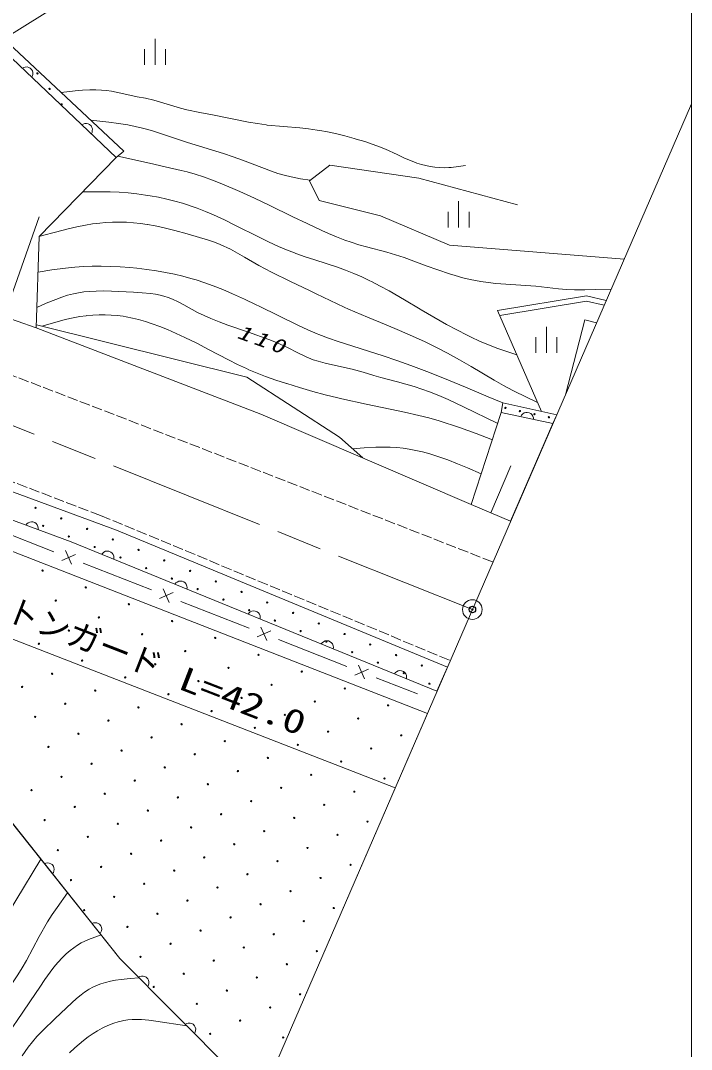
# Model space of a CAD drawing. Units: millimetres, scale not verified. Extents: x -71087 to 568913, y -90349 to 269651.
# Drawn here: x 416752 to 467913, y 128351 to 206857 of the extents above; entities that cross this region are included whole.
import ezdxf
from ezdxf.enums import TextEntityAlignment as Align

# ---------------------------------------------------------------- set-up
doc = ezdxf.new("R2010")
doc.units = ezdxf.units.MM
doc.header["$LTSCALE"] = 1000
doc.header["$PDMODE"] = 32
doc.header["$PDSIZE"] = 500
doc.linetypes.add('CHAIN', pattern=[18.5, 12, -1.5, 3.5, -1.5])
doc.linetypes.add('USER1', pattern=[1, 0.8, -0.2])
for name, color, linetype, lineweight in [('M-BGD', 7, 'Continuous', 13), ('M-BMK-LINE', 2, 'CHAIN', 13), ('M-BMK-SRVR', 3, 'Continuous', 13), ('M-STR-TXT', 7, 'Continuous', 13), ('M-TTL-BAND', 7, 'Continuous', 13)]:
    doc.layers.add(name, color=color, linetype=linetype, lineweight=lineweight)
doc.layers.add('M-OTRS', color=6, linetype='Continuous')
doc.styles.add('ＭＳ ゴシック', font='')
doc.styles.get('ＭＳ ゴシック').set_extended_font_data('MS Gothic')

# ---------------------------------------------------------------- blocks, each defined once
blk = doc.blocks.new('BUHIN1')
at = {"color": 3, "linetype": 'Continuous', "lineweight": 13}
for radius in [750, 22.5]:
    blk.add_circle((0, 0), radius, dxfattribs=at)
blk = doc.blocks.new('BUHIN10')
at = {"color": 6, "linetype": 'Continuous', "lineweight": 13}
for radius in [50, 1.5]:
    blk.add_circle((0, 0), radius, dxfattribs=at)
blk = doc.blocks.new('BUHIN2')
at = {"color": 7, "linetype": 'Continuous', "lineweight": 13}
blk.add_lwpolyline([(0, 500), (115, 460), (212, 400), (322, 305), (382, 195), (418, 78), (418, -78), (382, -195), (322, -305), (212, -402), (115, -462), (0, -500)], dxfattribs=at)
blk = doc.blocks.new('BUHIN4')
at = {"color": 7, "linetype": 'Continuous', "lineweight": 13}
for p, q in [((400, 400), (-400, -400)), ((-400, 400), (400, -400))]:
    blk.add_line(p, q, dxfattribs=at)
blk = doc.blocks.new('BUHIN7')
at = {"color": 7, "linetype": 'Continuous', "lineweight": 13}
for p, q in [((0, 1000), (0, -1000)), ((-800, 205), (-800, -995)), ((800, 205), (800, -995))]:
    blk.add_line(p, q, dxfattribs=at)

msp = doc.modelspace()

# ---------------------------------------------------------------- linework, layer by layer
at = {"layer": 'M-BGD'}
for p, q in [((415029, 205883), (424637, 196903)), ((424053, 196409), (414984, 205030)), ((414984, 205030), (424053, 196409)), ((424053, 196409), (418176, 190376)), ((424637, 196903), (424053, 196409)), ((438791, 194635), (440343, 195825)), ((440343, 195825), (447114, 194834)), ((447114, 194834), (454645, 192786)), ((439518, 193116), (438791, 194635)), ((444208, 191960), (439518, 193116)), ((417950, 183418), (393347, 192027)), ((415500, 184276), (418160, 191879)), ((449459, 189714), (444208, 191960)), ((418176, 190376), (417950, 183418)), ((462777, 188640), (449459, 189714)), ((459922, 185845), (453126, 184738)), ((453291, 184360), (459910, 185438)), ((459910, 185438), (461259, 185134)), ((461421, 185508), (459922, 185845)), ((456473, 177030), (453126, 184738)), ((459780, 184015), (458303, 178306)), ((460676, 183786), (459780, 184015)), ((417950, 183418), (435070, 176827)), ((434014, 179645), (417957, 183644)), ((441067, 175058), (434014, 179645)), ((453414, 176960), (453519, 177678)), ((453519, 177678), (457640, 176774)), ((435070, 176827), (451120, 169923)), ((451120, 169923), (453414, 176960)), ((457354, 176113), (453414, 176960)), ((453414, 176960), (457354, 176113)), ((457640, 176774), (457354, 176113)), ((402459, 175966), (424062, 167966)), ((457354, 176113), (454126, 168657)), ((442844, 173483), (441067, 175058)), ((420609, 167085), (402706, 173675)), ((452623, 169290), (454137, 172884)), ((447776, 153991), (403168, 171401)), ((454126, 168657), (451120, 169923)), ((414077, 168373), (419292, 166332)), ((424062, 167966), (449308, 157529)), ((448510, 155687), (420609, 167085)), ((421527, 165457), (426741, 163415)), ((428976, 162540), (434191, 160499)), ((436426, 159624), (441640, 157582)), ((449308, 157529), (448510, 155687)), ((443875, 156707), (447021, 155475)), ((435025, 124539), (447776, 153991)), ((424313, 135298), (413440, 148969)), ((413440, 148969), (424313, 135298)), ((435025, 124539), (424313, 135298)), ((424313, 135298), (435025, 124539))]:
    msp.add_line(p, q, dxfattribs=at)
at = {"layer": 'M-BGD', "linetype": 'USER1'}
for p, q in [((402488, 176878), (422851, 169096)), ((422851, 169096), (449524, 158028))]:
    msp.add_line(p, q, dxfattribs=at)
at = {"layer": 'M-BGD'}
for points in [[(450684, 195801), (450144, 195716), (449602, 195652), (449413, 195638), (449063, 195627), (448701, 195637), (448351, 195666), (447992, 195716), (447328, 195866), (446967, 195981), (446604, 196118), (446036, 196364), (445465, 196634), (444592, 197039), (444120, 197233), (443642, 197407), (442996, 197617), (442335, 197810), (442181, 197853), (441479, 198051), (440761, 198233), (440166, 198364), (439567, 198475), (439380, 198505), (438716, 198591), (438040, 198660), (436793, 198763), (435550, 198886), (435471, 198895), (434809, 198993), (434141, 199112), (431399, 199677), (430416, 199853), (429429, 200050), (428955, 200166), (426903, 200785), (426281, 200926), (425654, 201047), (424851, 201208), (423678, 201469), (423305, 201523), (422920, 201558), (422483, 201576), (422044, 201573), (421483, 201545), (420919, 201498), (419850, 201377)], [(438834, 194668), (438105, 194789), (437381, 194929), (436860, 195055), (436382, 195196), (435900, 195358), (433686, 196213), (432960, 196467), (432227, 196702), (429483, 197543), (428111, 198015), (426725, 198472), (426052, 198658), (425500, 198786), (424933, 198896), (424214, 199012), (423490, 199108), (422115, 199260)], [(424176, 196513), (426577, 195964), (427791, 195706), (428999, 195428), (429444, 195312), (430068, 195131), (430695, 194927), (431392, 194678), (432092, 194406), (433484, 193814), (434593, 193309), (435703, 192783), (437523, 191892), (438610, 191363), (439715, 190849), (440227, 190621), (440842, 190356), (441473, 190106), (441953, 189937), (442545, 189757), (443143, 189595), (444690, 189188), (445348, 188986), (446000, 188766), (447687, 188145), (448571, 187828), (449462, 187530), (449902, 187396), (450470, 187237), (451043, 187098), (451857, 186940), (452420, 186861), (452996, 186801), (456059, 186582), (457785, 186386), (458383, 186343), (458991, 186320), (459781, 186314), (460572, 186328), (461795, 186371)], [(421494, 193782), (422503, 193793), (423511, 193783), (423580, 193781), (424269, 193751), (424956, 193701), (425623, 193632), (426287, 193544), (426643, 193488), (427273, 193373), (427910, 193237), (428512, 193088), (429109, 192920), (430226, 192543), (430848, 192297), (431462, 192033), (432305, 191642), (433148, 191229), (434884, 190361), (435649, 189986), (436420, 189630), (437026, 189371), (437639, 189131), (437751, 189090), (438467, 188838), (439199, 188602), (440911, 188048), (441538, 187816), (442158, 187566), (442771, 187298), (443383, 187007), (443517, 186940), (444184, 186599), (444850, 186235), (446043, 185542), (447236, 184826), (447296, 184790), (448261, 184222), (449236, 183673), (450019, 183252), (450820, 182845), (451107, 182705), (451758, 182402), (452426, 182113), (453160, 181826), (454602, 181341)], [(456173, 177723), (455276, 178144), (454389, 178582), (454292, 178633), (453572, 179023), (452862, 179431), (451115, 180465), (450221, 180976), (449317, 181470), (448466, 181912), (447606, 182336), (446636, 182787), (445648, 183219), (444642, 183638), (443207, 184223), (441771, 184831), (441424, 184985), (440359, 185486), (439303, 186004), (438793, 186256), (437341, 186946), (435896, 187655), (434917, 188178), (433841, 188800), (432749, 189409), (431985, 189774), (431541, 189950), (431080, 190111), (429444, 190589), (428518, 190841), (427588, 191073), (427013, 191198), (426434, 191302), (426415, 191305), (425889, 191378), (425361, 191431), (424830, 191464), (424299, 191476), (423767, 191469), (423237, 191441), (422799, 191403), (422244, 191335), (421692, 191246), (421046, 191120), (420393, 190972), (419413, 190721), (418427, 190447), (418176, 190376)], [(418088, 187670), (419136, 187829), (420186, 187967), (420901, 188039), (421558, 188085), (422217, 188110), (422906, 188116), (423606, 188102), (424346, 188066), (425086, 188011), (425625, 187958), (426372, 187869), (427116, 187760), (427797, 187641), (428484, 187501), (429116, 187351), (429743, 187182), (430145, 187062), (430799, 186847), (431447, 186613), (432181, 186324), (432908, 186017), (433820, 185606), (434724, 185176), (434950, 185067), (436446, 184318), (437947, 183588), (438656, 183267), (439381, 182961), (439510, 182909), (440236, 182632), (440970, 182375), (444397, 181280), (445449, 180924), (446503, 180546), (447728, 180083), (448955, 179598), (450684, 178886), (452416, 178151), (453519, 177678)], [(418000, 184975), (418711, 185288), (419436, 185585), (419885, 185749), (420338, 185892), (420777, 186006), (421173, 186086), (421583, 186147), (422045, 186194), (422512, 186221), (423092, 186231), (423685, 186221), (425366, 186135), (426014, 186094), (426664, 186034), (427038, 185980), (427406, 185906), (427682, 185834), (428010, 185723), (428331, 185592), (428773, 185384), (429209, 185156), (430255, 184591), (430753, 184349), (431257, 184125), (431907, 183863), (432564, 183620), (434135, 183081), (435696, 182524), (436261, 182298), (436827, 182049), (437160, 181889), (437843, 181531), (438540, 181187), (438704, 181117), (439076, 180978), (439454, 180857), (439984, 180716), (440530, 180592), (442049, 180259), (442868, 180029), (443690, 179778), (444237, 179616), (445500, 179284), (446757, 178933), (446767, 178930), (447355, 178736), (447946, 178519), (448651, 178237), (449350, 177935), (450541, 177386), (453140, 176120)], [(452731, 174865), (451487, 175342), (450229, 175803), (448672, 176312), (447895, 176532), (447113, 176733), (446033, 176984), (444948, 177216), (443105, 177591), (441257, 177988), (440935, 178063), (439986, 178298), (439033, 178556), (438036, 178846), (437045, 179156), (437026, 179162), (436227, 179425), (435425, 179709), (434790, 179954), (434164, 180217), (433972, 180303), (433286, 180623), (432609, 180962), (431081, 181769), (430185, 182230), (429279, 182674), (427946, 183275), (427369, 183509), (426776, 183728), (426271, 183895), (425751, 184044), (425284, 184158), (424813, 184253), (424566, 184293), (424118, 184351), (423658, 184389), (423197, 184408), (422735, 184405), (422274, 184383), (421806, 184340), (421756, 184334), (421262, 184264), (420772, 184173), (420158, 184037), (419538, 183878), (418362, 183543)], [(442063, 174175), (442954, 174247), (443843, 174299), (444392, 174312), (444939, 174305), (445455, 174276), (445920, 174228), (446393, 174158), (446894, 174063), (447401, 173946), (447953, 173796), (448509, 173625), (449324, 173339), (450079, 173045), (450834, 172728), (451885, 172269)], [(418292, 142869), (416381, 139711), (415570, 138337), (414776, 136952), (414664, 136752), (413641, 134926), (413172, 134135), (412681, 133347), (412546, 133136), (412089, 132444), (411611, 131754), (411340, 131383), (410135, 129849)], [(420341, 140293), (419533, 139188), (419165, 138641), (418813, 138084), (418168, 136957), (417202, 135126), (416881, 134575), (416542, 134035), (415571, 132595), (414942, 131684), (414291, 130778), (414106, 130531), (413620, 129911), (413111, 129295), (411509, 127468)], [(422894, 137082), (422411, 136923), (421936, 136745), (421664, 136624), (421381, 136478), (421099, 136308), (420810, 136111), (420524, 135890), (420234, 135640), (419950, 135368), (419600, 134993), (419297, 134632), (419004, 134253), (418600, 133684), (418213, 133104), (417902, 132629), (416503, 130564), (415941, 129739), (415357, 128916), (414905, 128334)], [(425785, 133820), (425102, 133766), (424419, 133693), (423994, 133627), (423609, 133551), (423219, 133452), (422882, 133347), (422554, 133224), (422272, 133098), (421991, 132950), (421897, 132895), (421631, 132722), (421368, 132526), (421016, 132230), (420668, 131912), (420265, 131530), (419359, 130687), (418469, 129832), (418001, 129333), (417661, 128931), (417336, 128516), (416866, 127870)], [(429439, 130150), (427057, 130498), (426522, 130571), (425975, 130624), (425637, 130639), (425299, 130633), (425260, 130631), (424942, 130601), (424625, 130551), (424527, 130531), (424197, 130451), (423863, 130348), (423526, 130223), (423187, 130075), (422962, 129965), (422614, 129770), (422276, 129557), (421909, 129300), (421552, 129026), (420898, 128467), (420492, 128088)]]:
    msp.add_lwpolyline(points, dxfattribs=at)
at = {"layer": 'M-BGD', "linetype": 'USER1'}
msp.add_lwpolyline([(413815, 180659), (418477, 178876), (423145, 177081), (427800, 175283), (432460, 173475), (437109, 171666), (441765, 169849), (446410, 168033), (451064, 166212), (452777, 165542)], dxfattribs=at)
at = {"layer": 'M-BGD'}
for centre in [(418038, 202826), (418960, 201643), (419882, 200460), (453728, 177301), (454834, 177063), (455940, 176826), (457047, 176588), (417894, 169676), (419858, 168873), (418475, 168293), (421822, 168071), (420439, 167490), (423785, 167269), (422402, 166688), (425749, 166467), (424366, 165886), (427713, 165664), (418428, 164890), (426330, 165084), (429677, 164862), (428294, 164281), (431640, 164060), (421722, 163604), (430257, 163479), (433604, 163258), (419432, 162600), (432221, 162677), (425015, 162319), (434185, 161875), (435568, 162455), (417143, 161596), (422726, 161315), (428309, 161033), (436149, 161072), (437532, 161653), (420436, 160311), (438112, 160270), (439495, 160851), (426019, 160029), (431602, 159748), (440076, 159468), (441459, 160049), (418147, 159306), (423730, 159025), (429313, 158744), (442040, 158665), (443423, 159246), (421440, 158021), (434896, 158462), (444004, 157863), (445387, 158444), (419151, 157017), (427023, 157740), (432607, 157458), (438190, 157177), (445968, 157061), (447351, 157642), (424734, 156736), (430317, 156454), (447931, 156259), (416861, 156013), (422444, 155732), (428028, 155450), (435900, 156173), (441483, 155892), (420155, 154727), (433611, 155169), (439194, 154888), (425738, 154446), (431321, 154165), (436904, 153883), (444777, 154606), (417865, 153723), (423449, 153442), (429032, 153161), (442487, 153602), (421159, 152438), (434615, 152879), (440198, 152598), (445781, 152317), (426742, 152157), (432325, 151875), (437908, 151594), (418870, 151434), (424453, 151153), (430036, 150871), (443491, 151313), (422163, 150148), (435619, 150590), (441202, 150309), (419874, 149144), (427746, 149867), (433329, 149586), (438912, 149304), (425457, 148863), (431040, 148582), (444495, 149023), (417584, 148140), (423167, 147859), (428750, 147578), (436623, 148300), (442206, 148019), (420878, 146855), (434333, 147296), (439916, 147015), (426461, 146574), (432044, 146292), (437627, 146011), (418588, 145851), (424171, 145569), (429754, 145288), (443210, 145730), (421882, 144565), (435337, 145007), (440921, 144725), (427465, 144284), (433048, 144003), (438631, 143721), (419592, 143561), (425175, 143280), (430758, 142999), (422886, 142276), (436342, 142717), (441925, 142436), (420596, 141272), (428469, 141995), (434052, 141713), (439635, 141432), (426179, 140990), (431763, 140709), (423890, 139986), (429473, 139705), (437346, 140428), (421600, 138982), (435056, 139424), (440639, 139142), (427184, 138701), (432767, 138420), (438350, 138138), (424894, 137697), (430477, 137416), (436060, 137134), (428188, 136411), (433771, 136130), (439354, 135849), (425898, 135407), (431481, 135126), (437064, 134845), (429192, 134122), (434775, 133841), (426902, 133118), (432485, 132837), (438068, 132555), (430196, 131832), (435779, 131551), (433489, 130547), (431200, 129543), (436783, 129262)]:
    msp.add_circle(centre, 50, dxfattribs=at)
at = {"layer": 'M-BMK-LINE', "linetype": 'Continuous'}
msp.add_line((467913, 200502), (432484, 118670), dxfattribs=at)
at = {"layer": 'M-BMK-LINE'}
msp.add_line((406656, 179756), (451207, 161915), dxfattribs=at)
at = {"layer": 'M-OTRS'}
msp.add_point((451207, 161915), dxfattribs=at)
at = {"layer": 'M-STR-TXT'}
for p, q in [((393758, 191883), (429721, 214380)), ((445313, 148302), (405963, 163605))]:
    msp.add_line(p, q, dxfattribs=at)
at = {"layer": 'M-TTL-BAND'}
msp.add_line((467913, -90349), (467913, 259651), dxfattribs=at)

# ---------------------------------------------------------------- block references
at = {"layer": 'M-BGD'}
for p in [(427006, 204474), (450152, 192065), (456851, 182495)]:
    msp.add_blockref('BUHIN7', p, dxfattribs=at)
for name, p, rotation in [('BUHIN2', (417251, 202875), 46.4539), ('BUHIN2', (421786, 198564), 46.4539), ('BUHIN2', (455384, 176536), 77.8655), ('BUHIN2', (417625, 168184), 69.79082), ('BUHIN2', (423399, 165945), 67.77823), ('BUHIN4', (420409, 165894), 248.61881), ('BUHIN2', (428979, 163666), 67.77823), ('BUHIN4', (427859, 162978), 248.61881), ('BUHIN2', (434559, 161386), 67.77823), ('BUHIN4', (435308, 160061), 248.61881), ('BUHIN2', (440140, 159106), 67.77823), ('BUHIN4', (442758, 157145), 248.61881), ('BUHIN2', (445720, 156826), 67.77823), ('BUHIN2', (418877, 142134), 38.4956), ('BUHIN2', (422501, 137577), 38.4956), ('BUHIN2', (426099, 133505), 44.8755), ('BUHIN2', (429669, 129919), 44.8755)]:
    msp.add_blockref(name, p, dxfattribs=dict(at, rotation=rotation))
at = {"layer": 'M-BMK-SRVR'}
msp.add_blockref('BUHIN1', (451207, 161915), dxfattribs=at)
at = {"layer": 'M-OTRS'}
msp.add_blockref('BUHIN10', (451207, 161915), dxfattribs=at)

# ---------------------------------------------------------------- texts
at = {"layer": 'M-BGD', "insert": (433164, 182648), "char_height": 1100, "attachment_point": 7, "rotation": 340.2, "style": 'ＭＳ ゴシック'}
msp.add_mtext('\\T1.33;\\W1.35;\\Q15;110', dxfattribs=at)
at = {"layer": 'M-STR-TXT', "style": 'ＭＳ ゴシック'}
msp.add_text('ストンガード', height=1833, rotation=338.8, dxfattribs=at).set_placement((412934, 161575), align=Align.BOTTOM_LEFT)
at = {"layer": 'M-STR-TXT', "style": 'ＭＳ ゴシック', "width": 1.35}
msp.add_text('L=42.0', height=1833, rotation=338.8, dxfattribs=at).set_placement((428457, 155400), align=Align.BOTTOM_LEFT)

doc.saveas('drawing.dxf')
